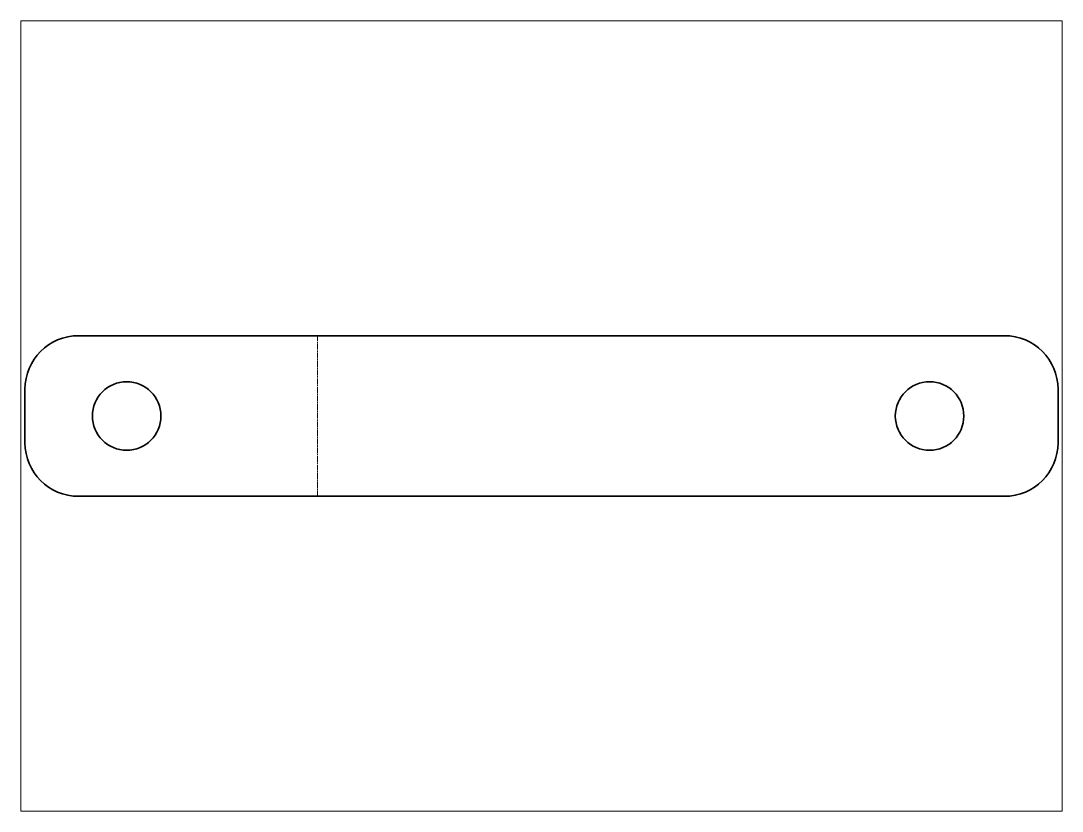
# Paper-space layout 'Layout1' of a CAD drawing. Header units: millimetres. Extents: x 26 to 231, y 20 to 176.
# The model-space entities are those that its viewports show. They can reach past a viewport. Long polylines and large blocks are cut down to what shows.
import ezdxf

# ---------------------------------------------------------------- set-up
doc = ezdxf.new("R2010")
doc.units = ezdxf.units.MM
doc.linetypes.add('Chain', pattern=[13.68, 9.12, -1.14, 2.28, -1.14])
doc.layers.add('SIMUMAK Bend Centerline (ISO)', color=7, linetype='Chain', lineweight=9)
doc.layers.add('SIMUMAK Visible (ISO)', color=7, linetype='Continuous', lineweight=35)

# ---------------------------------------------------------------- blocks, each defined once
blk = doc.blocks.new('GLD-SMT-03-CARTRA02_Sheet_GLD-SMT-03-CARTRA02 - Desplegada')
at = {"layer": 'SIMUMAK Bend Centerline (ISO)', "ltscale": 0.263158}
blk.add_line((-20.92, -7.5), (-20.92, 7.5), dxfattribs=at)
at = {"layer": 'SIMUMAK Visible (ISO)'}
for p, q in [((43.25, 7.5), (-43.25, 7.5)), ((-48.25, 2.5), (-48.25, -2.5)), ((48.25, -2.5), (48.25, 2.5)), ((-43.25, -7.5), (43.25, -7.5))]:
    blk.add_line(p, q, dxfattribs=at)
for centre in [(-38.75, 0), (36.25, 0)]:
    blk.add_circle(centre, 3.2, dxfattribs=at)
at = {"layer": 'SIMUMAK Visible (ISO)', "extrusion": (0, 0, -1)}
for centre, start, end in [((43.25, 2.5), 0, 90), ((-43.25, 2.5), 90, 180), ((43.25, -2.5), 270, 0), ((-43.25, -2.5), 180, 270)]:
    blk.add_arc(centre, 5, start, end, dxfattribs=at)

msp = doc.modelspace()

# ---------------------------------------------------------------- block references
msp.add_blockref('GLD-SMT-03-CARTRA02_Sheet_GLD-SMT-03-CARTRA02 - Desplegada', (48.25, 7.5))

psp = doc.layouts.get("Layout1")

# ---------------------------------------------------------------- viewports
at = {"layer": '0', "view_target_point": (48.25, 7.5)}
psp.add_viewport(center=(128.5, 97.5), size=(205.6, 156), view_center_point=(0, 0), view_height=73.80717, dxfattribs=at)

doc.saveas('drawing.dxf')
